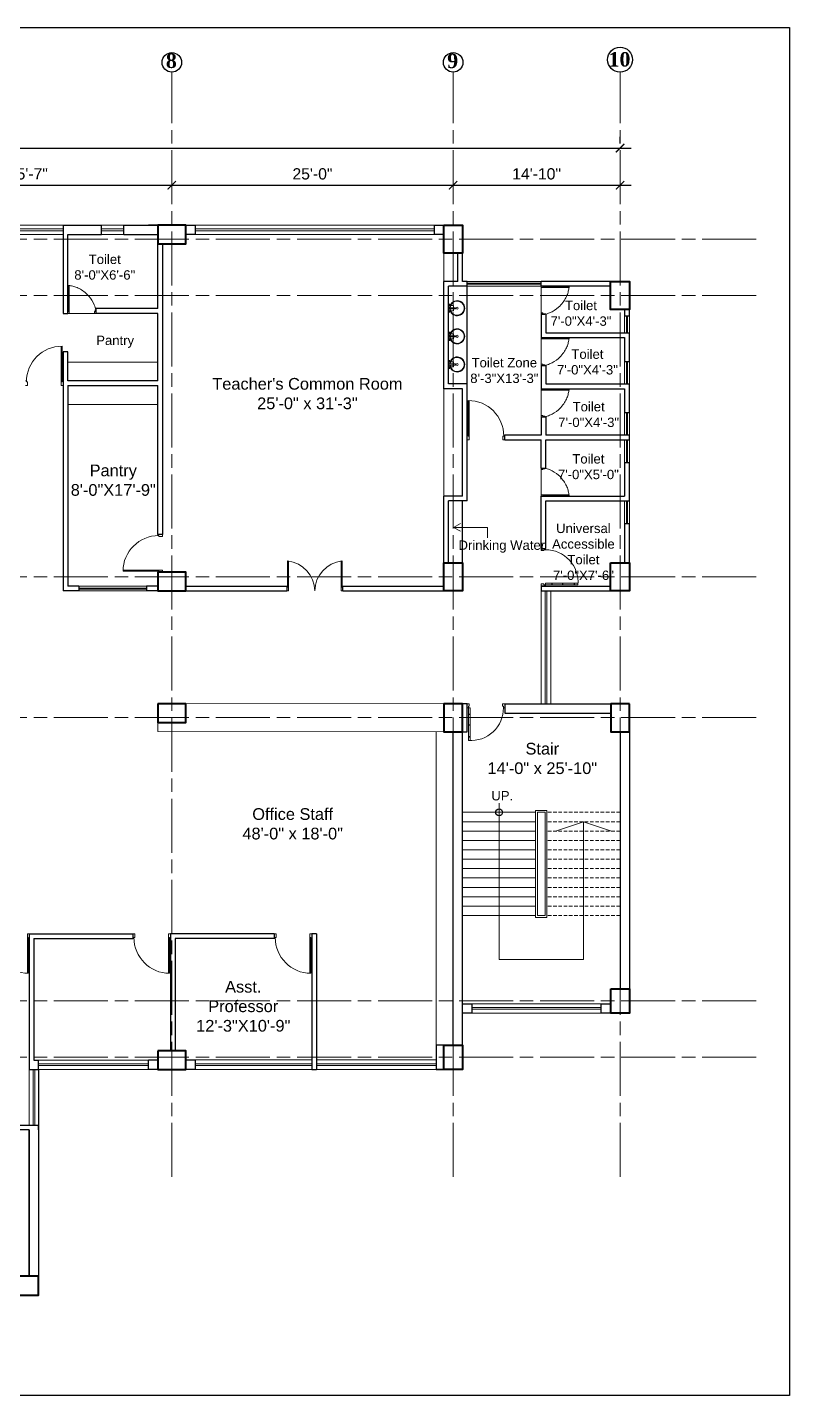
# Model space of a CAD drawing. Header units: inches. Extents: x -12 to 20935469, y -1604 to 24729220.
# Drawn here: x 20857387 to 20858200, y 24718738 to 24720196 of the extents above; entities that cross this region are included whole.
import ezdxf

# ---------------------------------------------------------------- set-up
doc = ezdxf.new("R2010")
doc.units = ezdxf.units.IN
doc.header["$LTSCALE"] = 0.03
doc.header["$MEASUREMENT"] = 0
doc.header["$PDMODE"] = 32
doc.header["$PDSIZE"] = 15
doc.linetypes.add('ACAD_ISO08W100', pattern=[36, 24, -3, 6, -3])
doc.linetypes.add('DASHED2', pattern=[0.375, 0.25, -0.125])
for name, color, linetype, lineweight in [('column', 1, 'Continuous', 40), ('Dim Line', 252, 'Continuous', 13), ('Door', 7, 'Continuous', 18), ('Gas', 21, 'Continuous', 5), ('Glass Line', 252, 'Continuous', 9), ('Grid Line', 252, 'Continuous', 18), ('Hatch', 253, 'Continuous', 15), ('Main Wall', 7, 'Continuous', 30), ('RAIL', 23, 'Continuous', 13), ('STAIR', 46, 'Continuous', 15), ('TOILET FIXTURE', 142, 'Continuous', 5), ('wind.', 150, 'Continuous', 20)]:
    doc.layers.add(name, color=color, linetype=linetype, lineweight=lineweight)
doc.layers.add('FUR', color=251, linetype='Continuous')
doc.layers.add('TEXT', color=7, linetype='Continuous')
doc.styles.add('2', font='swisscl.ttf')
doc.styles.add('RomanS', font='arial.ttf', dxfattribs={"height": 12})
doc.styles.get("Standard").update_dxf_attribs({"font": 'timesbd.ttf'})
doc.dimstyles.new('Aec_Arch_I', dxfattribs={"dimscale": 96, "dimtxt": 12, "dimasz": 0.09375, "dimexe": 0.125, "dimexo": 0.125, "dimgap": 0.0625, "dimtad": 1, "dimdec": 0, "dimzin": 3, "dimdsep": 46, "dimlunit": 4, "dimtxsty": 'RomanS', "dimblk1": 'ARCHTICK', "dimblk2": 'ARCHTICK', "dimsah": 1, "dimcen": 0.09375, "dimdle": 0.125, "dimadec": 0, "dimazin": 0, "dimtfac": 0.75, "dimtdec": 0, "dimtmove": 2, "dimatfit": 3, "dimldrblk": 'ARCHTICK', "dimfxl": 1, "dimfrac": 1, "dimtolj": 1, "dimtzin": 0, "dimarcsym": 0})

# ---------------------------------------------------------------- blocks, each defined once
blk = doc.blocks.new('_ArchTick')
at = {"color": 0, "linetype": 'ByBlock', "lineweight": 35, "const_width": 0.15}
blk.add_lwpolyline([(-0.5, -0.5), (0.5, 0.5)], dxfattribs=at)
blk = doc.blocks.new('*D23')
at = {"layer": 'Defpoints', "color": 0, "transparency": 16777216}
for p in [(20832166.8, 24724578.2), (20832473.8, 24724578.2), (20832473.8, 24724578.2)]:
    blk.add_point(p, dxfattribs=at)
at = {"layer": 'Dim Line', "color": 0, "lineweight": -2, "transparency": 16777216}
for p, q in [((20832154.8, 24724578.2), (20832485.8, 24724578.2)), ((20832166.8, 24724566.2), (20832166.8, 24724566.2)), ((20832473.8, 24724566.2), (20832473.8, 24724566.2))]:
    blk.add_line(p, q, dxfattribs=at)
at = {"layer": 'Dim Line', "color": 0, "lineweight": -2, "transparency": 16777216, "xscale": 9, "yscale": 9, "zscale": 9, "rotation": 180}
blk.add_blockref('_ArchTick', (20832166.8, 24724578.2), dxfattribs=at)
at = {"layer": 'Dim Line', "color": 0, "lineweight": -2, "transparency": 16777216, "xscale": 9, "yscale": 9, "zscale": 9}
blk.add_blockref('_ArchTick', (20832473.8, 24724578.2), dxfattribs=at)
at = {"layer": 'Dim Line', "color": 0, "transparency": 16777216, "insert": (20832320.3, 24724590.3), "char_height": 12, "attachment_point": 5, "style": 'RomanS'}
blk.add_mtext('\\A1;25\'-7"', dxfattribs=at)
blk = doc.blocks.new('*D10')
at = {"layer": 'Defpoints', "color": 0, "transparency": 16777216}
for p in [(20832473.8, 24724578.2), (20832773.8, 24724578.2), (20832773.8, 24724578.2)]:
    blk.add_point(p, dxfattribs=at)
at = {"layer": 'Dim Line', "color": 0, "lineweight": -2, "transparency": 16777216}
blk.add_line((20832461.8, 24724578.2), (20832785.8, 24724578.2), dxfattribs=at)
at = {"layer": 'Dim Line', "color": 0, "lineweight": -2, "transparency": 16777216, "xscale": 9, "yscale": 9, "zscale": 9, "rotation": 180}
blk.add_blockref('_ArchTick', (20832473.8, 24724578.2), dxfattribs=at)
at = {"layer": 'Dim Line', "color": 0, "lineweight": -2, "transparency": 16777216, "xscale": 9, "yscale": 9, "zscale": 9}
blk.add_blockref('_ArchTick', (20832773.8, 24724578.2), dxfattribs=at)
at = {"layer": 'Dim Line', "color": 0, "transparency": 16777216, "insert": (20832623.8, 24724590.3), "char_height": 12, "attachment_point": 5, "style": 'RomanS'}
blk.add_mtext('\\A1;25\'-0"', dxfattribs=at)
blk = doc.blocks.new('*D11')
at = {"layer": 'Defpoints', "color": 0, "transparency": 16777216}
for p in [(20832773.8, 24724578.2), (20832951.8, 24724578.2), (20832951.8, 24724578.2)]:
    blk.add_point(p, dxfattribs=at)
at = {"layer": 'Dim Line', "color": 0, "lineweight": -2, "transparency": 16777216}
for p, q in [((20832761.8, 24724578.2), (20832963.8, 24724578.2)), ((20832951.8, 24724566.2), (20832951.8, 24724566.2))]:
    blk.add_line(p, q, dxfattribs=at)
at = {"layer": 'Dim Line', "color": 0, "lineweight": -2, "transparency": 16777216, "xscale": 9, "yscale": 9, "zscale": 9, "rotation": 180}
blk.add_blockref('_ArchTick', (20832773.8, 24724578.2), dxfattribs=at)
at = {"layer": 'Dim Line', "color": 0, "lineweight": -2, "transparency": 16777216, "xscale": 9, "yscale": 9, "zscale": 9}
blk.add_blockref('_ArchTick', (20832951.8, 24724578.2), dxfattribs=at)
at = {"layer": 'Dim Line', "color": 0, "transparency": 16777216, "insert": (20832862.8, 24724590.3), "char_height": 12, "attachment_point": 5, "style": 'RomanS'}
blk.add_mtext('\\A1;14\'-10"', dxfattribs=at)
blk = doc.blocks.new('*D13')
at = {"layer": 'Defpoints', "color": 0, "transparency": 16777216}
for p in [(20830948.3, 24724610.7), (20832951.8, 24724617.8), (20832951.8, 24724610.7)]:
    blk.add_point(p, dxfattribs=at)
at = {"layer": 'Dim Line', "color": 0, "lineweight": -2, "transparency": 16777216}
for p, q in [((20830948.3, 24724622.7), (20830948.3, 24724629.8)), ((20832951.8, 24724622.7), (20832951.8, 24724629.8)), ((20830936.3, 24724617.8), (20832963.8, 24724617.8))]:
    blk.add_line(p, q, dxfattribs=at)
at = {"layer": 'Dim Line', "color": 0, "lineweight": -2, "transparency": 16777216, "xscale": 9, "yscale": 9, "zscale": 9, "rotation": 180}
blk.add_blockref('_ArchTick', (20830948.3, 24724617.8), dxfattribs=at)
at = {"layer": 'Dim Line', "color": 0, "lineweight": -2, "transparency": 16777216, "xscale": 9, "yscale": 9, "zscale": 9}
blk.add_blockref('_ArchTick', (20832951.8, 24724617.8), dxfattribs=at)
at = {"layer": 'Dim Line', "color": 0, "transparency": 16777216, "insert": (20831950, 24724629.9), "char_height": 12, "attachment_point": 5, "style": 'RomanS'}
blk.add_mtext('\\A1;166\'-11"', dxfattribs=at)
blk = doc.blocks.new('Door_45')
at = {"layer": 'Door'}
for p, q in [((1.5, 5), (1.5, 44)), ((1.5, 40), (2.2, 40)), ((2.2, 40), (2.2, 39.5)), ((2.2, 39.5), (2.7, 39.5)), ((2.7, 39.5), (2.7, 40)), ((2.7, 40), (3.5, 40)), ((3.5, 44), (3.5, 5)), ((1.5, 25.8), (2.2, 25.8)), ((2.2, 25.8), (2.2, 25.3)), ((2.2, 25.3), (2.7, 25.3)), ((2.7, 25.8), (3.5, 25.8)), ((2.7, 25.3), (2.7, 25.8)), ((0, 0), (0, 5)), ((0, 5), (1.5, 5)), ((1.5, 12.6), (2.2, 12.6)), ((3.5, 5), (1.5, 5)), ((1.5, 5), (1.5, 3)), ((1.5, 3), (2.5, 3)), ((2.2, 12.6), (2.2, 13.1)), ((2.2, 13.1), (2.7, 13.1)), ((2.5, 3), (2.5, 0)), ((2.7, 13.1), (2.7, 12.6)), ((2.7, 12.6), (3.5, 12.6)), ((42.5, 3), (42.5, 0)), ((43.5, 3), (42.5, 3)), ((45, 5), (43.5, 5)), ((43.5, 5), (43.5, 3)), ((45, 0), (45, 5)), ((2.5, 0), (0, 0)), ((42.5, 0), (45, 0))]:
    blk.add_line(p, q, dxfattribs=at)
blk.add_arc((4.7, 5.3), 38.8, 359.6233, 94.6685, dxfattribs=at)
blk = doc.blocks.new('sssss-flat-876')
at = {"layer": 'Door', "linetype": 'Continuous', "ltscale": 3}
blk.add_line((3666.5, 84027.2), (3666.5, 84055.7), dxfattribs=at)
at = {"layer": 'Door', "linetype": 'Continuous', "ltscale": 3, "extrusion": (-7.21527e-09, -3.35624e-18, 1), "elevation": 0}
for points in [[(3666.5, 84057.2), (3666.5, 84055.7), (3668.4, 84055.7), (3668.4, 84056.5), (3670.2, 84056.5), (3670.2, 84057.2)], [(3668.4, 84055.7), (3696.2, 84055.7), (3696.2, 84056.5), (3668.4, 84056.5)]]:
    blk.add_lwpolyline(points, close=True, dxfattribs=at)
at = {"layer": 'Door', "linetype": 'Continuous', "ltscale": 3, "flags": 128}
blk.add_lwpolyline([(3670.2, 84027.2, 0.04096), (3675.5, 84028.9, 0.082496), (3684.9, 84034.8, 0.052187), (3689.7, 84040, 0.043988), (3692.9, 84045, 0.036571), (3694.8, 84049.6, 0.034751), (3695.9, 84054.2, 0.011435), (3696.2, 84055.7)], format="xyb", dxfattribs=at)
at = {"layer": 'Door', "linetype": 'Continuous', "ltscale": 3}
blk.add_lwpolyline([(3666.5, 84027.2), (3666.5, 84028.7), (3668.4, 84028.7), (3668.4, 84027.9), (3670.2, 84027.9), (3670.2, 84027.2)], close=True, dxfattribs=at)
blk = doc.blocks.new('$D40')
at = {"layer": 'Door'}
for p, q in [((1, 4), (1, 42)), ((2, 0), (2, 42)), ((1, 5), (0, 5)), ((2, 0), (0, 0)), ((2, 4), (1, 4)), ((39, 4), (38, 4)), ((38, 4), (38, 0)), ((40, 0), (38, 0)), ((40, 5), (39, 5)), ((39, 5), (39, 4))]:
    blk.add_line(p, q, dxfattribs=at)
blk.add_arc((1, 4), 38, 0, 90, dxfattribs=at)
blk = doc.blocks.new('7-flat-72')
at = {"layer": 'Glass Line', "color": 8, "ltscale": 20}
for p, q in [((-64478.7, 376960.5), (-64480.3, 376960.5)), ((-64480.3, 376959.5), (-64480.3, 376960.5)), ((-64480.3, 376959.5), (-64480.3, 376960.5)), ((-64478.7, 376959.5), (-64480.3, 376959.5)), ((-64480.3, 376959.1), (-64480.3, 376959.4)), ((-64478.7, 376959.4), (-64480.3, 376959.4)), ((-64478.7, 376959.1), (-64480.3, 376959.1)), ((-64480.2, 376959.4), (-64480.2, 376959.5)), ((-64480.1, 376959.5), (-64480.1, 376960.5)), ((-64479.9, 376959.5), (-64479.9, 376960.5)), ((-64479.5, 376959.5), (-64479.5, 376960.5)), ((-64479.1, 376959.5), (-64479.1, 376960.5)), ((-64478.9, 376959.5), (-64478.9, 376960.5)), ((-64478.9, 376959.4), (-64478.9, 376959.5)), ((-64478.8, 376959.5), (-64478.8, 376960.5)), ((-64478.7, 376959.5), (-64478.7, 376960.5)), ((-64478.7, 376959.1), (-64478.7, 376959.4)), ((-64475.1, 376959.4), (-64476.9, 376959.4)), ((-64476.9, 376959.1), (-64476.9, 376959.4)), ((-64475.1, 376959.1), (-64476.9, 376959.1)), ((-64476.6, 376959.4), (-64476.6, 376966.6)), ((-64475.5, 376966.6), (-64476.6, 376966.6)), ((-64475.5, 376959.4), (-64475.5, 376966.6)), ((-64475.1, 376959.1), (-64475.1, 376959.4)), ((-64473.3, 376960.5), (-64471.7, 376960.5)), ((-64473.3, 376959.5), (-64473.3, 376960.5)), ((-64473.3, 376959.5), (-64473.3, 376960.5)), ((-64473.3, 376959.5), (-64471.7, 376959.5)), ((-64473.3, 376959.1), (-64473.3, 376959.4)), ((-64473.3, 376959.4), (-64471.7, 376959.4)), ((-64473.3, 376959.1), (-64471.7, 376959.1)), ((-64473.1, 376959.5), (-64473.1, 376960.5)), ((-64473.1, 376959.4), (-64473.1, 376959.5)), ((-64472.9, 376959.5), (-64472.9, 376960.5)), ((-64472.5, 376959.5), (-64472.5, 376960.5)), ((-64472.1, 376959.5), (-64472.1, 376960.5)), ((-64471.9, 376959.5), (-64471.9, 376960.5)), ((-64471.9, 376959.4), (-64471.9, 376959.5)), ((-64471.8, 376959.5), (-64471.8, 376960.5)), ((-64471.7, 376959.5), (-64471.7, 376960.5)), ((-64471.7, 376959.1), (-64471.7, 376959.4))]:
    blk.add_line(p, q, dxfattribs=at)
blk.add_circle((-64476, 376968.4, 0), 1.08, dxfattribs=at)
for radius, start, end in [(8.1, 273.8334, 266.1883), (7.55, 274.115, 265.9068)]:
    blk.add_arc((-64476, 376968.4, 0), radius, start, end, dxfattribs=at)
blk = doc.blocks.new('SFSFSFS-flat-72')
at = {"layer": 'TOILET FIXTURE', "ltscale": 0.2}
blk.add_lwpolyline([(-3918.5, -3608.1), (-3918.5, -3602.7), (-3923.9, -3602.7), (-3923.9, -3608.1)], close=True, dxfattribs=at)
at = {"layer": 'TOILET FIXTURE', "ltscale": 20}
blk.add_blockref('7-flat-72', (60554.8, -380567.2), dxfattribs=at)
blk = doc.blocks.new('A$C36295410')
at = {"layer": 'Door'}
for p, q in [((1, 4), (1, 32)), ((2, 0), (2, 32)), ((58, 0), (58, 32)), ((59, 4), (59, 32)), ((1, 5), (0, 5)), ((2, 4), (1, 4)), ((58, 4), (59, 4)), ((59, 5), (60, 5)), ((2, 0), (0, 0)), ((58, 0), (60, 0))]:
    blk.add_line(p, q, dxfattribs=at)
for centre, start, end in [((-2.5, -0.3), 0.5906, 83.7783), ((62.5, -0.3), 96.2217, 179.4094)]:
    blk.add_arc(centre, 32.5, start, end, dxfattribs=at)
blk = doc.blocks.new('fff')
at = {"layer": 'Grid Line', "color": 252, "linetype": 'ACAD_ISO08W100', "lineweight": 9, "ltscale": 80, "true_color": 0x939598}
for p, q in [((20832473.8, 24723521.1), (20832473.8, 24724698.8)), ((20832773.8, 24723521.1), (20832773.8, 24724698.8)), ((20832951.8, 24723521.1), (20832951.8, 24724698.8)), ((20833096.9, 24724520.6), (20830726.1, 24724520.6)), ((20833096.9, 24724460.6), (20830726.1, 24724460.6)), ((20833096.9, 24724160.7), (20830726.1, 24724160.7)), ((20833096.9, 24724010.7), (20830726.1, 24724010.7)), ((20833096.9, 24723708.7), (20830726.1, 24723708.7)), ((20833096.9, 24723648.8), (20830726.1, 24723648.8))]:
    blk.add_line(p, q, dxfattribs=at)
at = {"layer": 'Dim Line'}
for base, p1, p2, picture, middle in [((20832951.7523, 24724617.8128), (20830948.3088, 24724610.7482), (20832951.7523, 24724610.7482), '*D13', (20831950.0306, 24724629.9397)), ((20832473.8, 24724578.2), (20832166.8, 24724578.2), (20832473.8, 24724578.2), '*D23', (20832320.3, 24724590.3)), ((20832773.8, 24724578.2), (20832473.8, 24724578.2), (20832773.8, 24724578.2), '*D10', (20832623.8, 24724590.3)), ((20832951.8, 24724578.2), (20832773.8, 24724578.2), (20832951.8, 24724578.2), '*D11', (20832862.8, 24724590.3))]:
    dim = blk.add_linear_dim(base=base, p1=p1, p2=p2, dimstyle='Aec_Arch_I', dxfattribs=at)
    dim.commit()
    dim.dimension.update_dxf_attribs({"geometry": picture, "text_midpoint": middle})

msp = doc.modelspace()

# ---------------------------------------------------------------- linework, layer by layer
for p, q in [((20857856.5, 24719816.2), (20857856.5, 24719920.5)), ((20858029.4, 24719925.5), (20858029.4, 24719925.5)), ((20857851.5, 24719625.6), (20857851.5, 24719691.6)), ((20857940.5, 24719600.8), (20857935.5, 24719600.8))]:
    msp.add_line(p, q)
msp.add_lwpolyline([(20857399.5, 24719085.4), (20857399.5, 24718845), (20856714, 24718845), (20856714, 24719085.4)])
msp.add_circle((20857890.5, 24719359.6), 3.61)
at = {"layer": 'column', "lineweight": 40, "ltscale": 20}
for points in [[(20857526.5, 24719985.5), (20857526.5, 24719965.5), (20857556.5, 24719965.5), (20857556.5, 24719985.5)], [(20857831.5, 24719985.5), (20857851.5, 24719985.5), (20857851.5, 24719955.5), (20857831.5, 24719955.5)], [(20858009.4, 24719925.5), (20858029.4, 24719925.5), (20858029.4, 24719895.5), (20858009.4, 24719895.5)], [(20857831.5, 24719625.6), (20857851.5, 24719625.6), (20857851.5, 24719595.6), (20857831.5, 24719595.6)], [(20858009.4, 24719625.6), (20858029.4, 24719625.6), (20858029.4, 24719595.6), (20858009.4, 24719595.6)], [(20857526.5, 24719615.6), (20857526.5, 24719595.6), (20857556.5, 24719595.6), (20857556.5, 24719615.6)], [(20857526.5, 24719475.4), (20857526.5, 24719455.4), (20857556.5, 24719455.4), (20857556.5, 24719475.4)], [(20857851.5, 24719475.4), (20857831.5, 24719475.4), (20857831.5, 24719445.4), (20857851.5, 24719445.4)], [(20858029.5, 24719475.4), (20858009.5, 24719475.4), (20858009.5, 24719445.4), (20858029.5, 24719445.4)], [(20858009.5, 24719171.4), (20858029.5, 24719171.4), (20858029.5, 24719145.4), (20858009.5, 24719145.4)], [(20857526.5, 24719105.4), (20857526.5, 24719085.4), (20857556.5, 24719085.4), (20857556.5, 24719105.4)], [(20857831.5, 24719111.4), (20857851.5, 24719111.4), (20857851.5, 24719085.4), (20857831.5, 24719085.4)], [(20857369.5, 24718865), (20857369.5, 24718845), (20857399.5, 24718845), (20857399.5, 24718865)]]:
    msp.add_lwpolyline(points, close=True, dxfattribs=at)
at = {"layer": 'Defpoints'}
msp.add_lwpolyline([(20855761.5, 24720196.3), (20858200.3, 24720196.3), (20858200.3, 24718737.8), (20855761.5, 24718737.8)], close=True, dxfattribs=at)
at = {"layer": 'Gas', "color": 0, "lineweight": 5}
for points in [[(20857929.5, 24719361.6), (20857941.5, 24719361.6), (20857941.5, 24719247.6), (20857929.5, 24719247.6)], [(20857931.5, 24719359.6), (20857939.5, 24719359.6), (20857939.5, 24719249.6), (20857931.5, 24719249.6)]]:
    msp.add_lwpolyline(points, close=True, dxfattribs=at)
at = {"layer": 'Hatch'}
msp.add_line((20857831.5, 24719925.5), (20857831.5, 24719955.4), dxfattribs=at)
at = {"layer": 'Hatch', "lineweight": 5}
for p, q in [((20857526.5, 24719839.5), (20857430.5, 24719839.5)), ((20857831.5, 24719696.6), (20857831.5, 24719811.2)), ((20857430.5, 24719794.5), (20857526.5, 24719794.5)), ((20857823.5, 24719111.4), (20857823.5, 24719445.4))]:
    msp.add_line(p, q, dxfattribs=at)
msp.add_lwpolyline([(20857526.5, 24719475.6), (20857831.5, 24719475.4), (20857831.5, 24719445.4), (20857526.5, 24719445.6)], close=True, dxfattribs=at)
at = {"layer": 'Main Wall', "lineweight": 30}
for p, q in [((20857425.5, 24719985.5), (20857425.5, 24719891.5)), ((20857430.5, 24719891.5), (20857430.5, 24719975.5)), ((20857430.5, 24719975.5), (20857466.5, 24719975.5)), ((20857466.5, 24719975.5), (20857466.5, 24719985.5)), ((20857490.5, 24719975.5), (20857490.5, 24719985.5)), ((20857490.5, 24719975.5), (20857526.5, 24719975.5)), ((20857526.5, 24719985.5), (20857516.5, 24719985.5)), ((20857516.5, 24719975.5), (20857526.5, 24719975.5)), ((20857821.5, 24719985.5), (20857831.5, 24719985.5)), ((20857821.5, 24719975.5), (20857821.5, 24719985.5)), ((20857831.5, 24719975.5), (20857821.5, 24719975.5)), ((20857526.5, 24719896.5), (20857526.5, 24719965.5)), ((20857531.5, 24719965.5), (20857531.5, 24719655.6)), ((20857846.5, 24719925.5), (20857846.5, 24719955.5)), ((20857851.5, 24719925.5), (20857851.5, 24719955.5)), ((20857831.5, 24719811.2), (20857831.5, 24719925.5)), ((20857846.5, 24719925.5), (20857831.5, 24719925.5)), ((20857836.5, 24719816.2), (20857836.5, 24719920.5)), ((20857856.5, 24719920.5), (20857836.5, 24719920.5)), ((20857856.5, 24719925.5), (20857851.5, 24719925.5)), ((20857856.5, 24719920.5), (20857856.5, 24719925.5)), ((20858009.4, 24719925.5), (20857935.5, 24719925.5)), ((20857935.5, 24719920.5), (20857935.5, 24719925.5)), ((20858009.4, 24719920.5), (20857935.5, 24719920.5)), ((20857425.5, 24719891.5), (20857430.5, 24719891.5)), ((20857460.5, 24719896.5), (20857460.5, 24719891.5)), ((20857526.5, 24719896.5), (20857460.5, 24719896.5)), ((20857526.5, 24719891.5), (20857460.5, 24719891.5)), ((20857526.5, 24719819.5), (20857526.5, 24719891.5)), ((20857940.5, 24719890.5), (20857935.5, 24719890.5)), ((20857940.5, 24719890.5), (20857940.5, 24719870.8)), ((20858029.4, 24719888.8), (20858029.4, 24719895.5)), ((20857940.5, 24719870.8), (20858029.4, 24719870.8)), ((20858029.4, 24719840.2), (20858029.4, 24719870.8)), ((20857935.5, 24719865.8), (20858024.4, 24719865.8)), ((20857430.5, 24719850.5), (20857425.5, 24719850.5)), ((20857425.5, 24719850.5), (20857425.5, 24719595.6)), ((20857430.5, 24719819.5), (20857430.5, 24719850.5)), ((20857935.5, 24719835.8), (20857940.5, 24719835.8)), ((20857940.5, 24719835.8), (20857940.5, 24719816.2)), ((20857526.5, 24719819.5), (20857430.5, 24719819.5)), ((20857430.5, 24719814.5), (20857526.5, 24719814.5)), ((20857430.5, 24719814.5), (20857430.5, 24719600.6)), ((20857526.5, 24719655.6), (20857526.5, 24719814.5)), ((20857856.5, 24719816.2), (20857836.5, 24719816.2)), ((20857856.5, 24719761.6), (20857856.5, 24719816.2)), ((20857940.5, 24719816.2), (20858029.4, 24719816.2)), ((20858029.4, 24719785.6), (20858029.4, 24719816.2)), ((20857851.5, 24719811.2), (20857831.5, 24719811.2)), ((20857851.5, 24719696.6), (20857851.5, 24719811.2)), ((20857935.5, 24719811.2), (20858024.4, 24719811.2)), ((20858024.4, 24719811.2), (20858024.4, 24719785.6)), ((20858029.4, 24719785.6), (20858024.4, 24719785.6)), ((20857935.5, 24719781.2), (20857940.5, 24719781.2)), ((20857856.5, 24719691.6), (20857856.5, 24719761.6)), ((20857896.5, 24719756.6), (20857896.5, 24719761.6)), ((20857896.5, 24719756.6), (20857935.5, 24719756.6)), ((20857935.5, 24719726.6), (20857935.5, 24719756.6)), ((20858029.4, 24719761.6), (20857940.5, 24719761.6)), ((20857940.5, 24719756.6), (20858029.4, 24719756.6)), ((20857940.5, 24719726.6), (20857940.5, 24719756.6)), ((20858029.4, 24719756.6), (20858029.4, 24719761.6)), ((20857935.5, 24719726.6), (20857940.5, 24719726.6)), ((20858024.4, 24719732.6), (20858029.4, 24719732.6)), ((20858024.4, 24719732.6), (20858024.4, 24719696.6)), ((20858029.4, 24719691.6), (20858029.4, 24719732.6)), ((20857831.5, 24719625.6), (20857831.5, 24719696.6)), ((20857851.5, 24719696.6), (20857831.5, 24719696.6)), ((20857935.5, 24719640.8), (20857935.5, 24719696.6)), ((20857935.5, 24719696.6), (20858024.4, 24719696.6)), ((20857836.5, 24719625.6), (20857836.5, 24719691.6)), ((20857856.5, 24719691.6), (20857836.5, 24719691.6)), ((20857940.5, 24719640.8), (20857940.5, 24719691.6)), ((20857940.5, 24719691.6), (20858029.4, 24719691.6)), ((20858024.4, 24719667.6), (20858024.4, 24719625.6)), ((20858024.4, 24719667.6), (20858029.4, 24719667.6)), ((20858029.4, 24719625.6), (20858029.4, 24719667.6)), ((20857531.5, 24719655.6), (20857526.5, 24719655.6)), ((20857935.5, 24719640.8), (20857940.5, 24719640.8)), ((20857442.5, 24719595.6), (20857425.5, 24719595.6)), ((20857442.5, 24719600.6), (20857430.5, 24719600.6)), ((20857442.5, 24719600.6), (20857442.5, 24719595.6)), ((20857526.5, 24719600.6), (20857514.5, 24719600.6)), ((20857514.5, 24719600.6), (20857514.5, 24719595.6)), ((20857526.5, 24719595.6), (20857514.5, 24719595.6)), ((20857556.5, 24719600.6), (20857664, 24719600.6)), ((20857556.5, 24719595.6), (20857664, 24719595.6)), ((20857664, 24719600.6), (20857664, 24719595.6)), ((20857724, 24719600.6), (20857831.5, 24719600.6)), ((20857724, 24719595.6), (20857724, 24719600.6)), ((20857724, 24719595.6), (20857831.5, 24719595.6)), ((20857935.5, 24719600.8), (20858009.4, 24719600.8)), ((20857935.5, 24719600.8), (20857935.5, 24719595.7)), ((20857935.5, 24719595.7), (20858009.4, 24719595.7)), ((20857856.5, 24719475.4), (20857851.5, 24719475.4)), ((20857856.5, 24719445.4), (20857856.5, 24719475.4)), ((20857896.5, 24719475.4), (20858009.5, 24719475.4)), ((20857896.5, 24719475.4), (20857896.5, 24719465.4)), ((20857896.5, 24719465.4), (20858009.5, 24719465.4)), ((20857841.5, 24719111.4), (20857841.5, 24719445.4)), ((20857851.5, 24719111.4), (20857851.5, 24719445.4)), ((20857851.5, 24719445.4), (20857856.5, 24719445.4)), ((20858019.5, 24719445.4), (20858019.5, 24719171.4)), ((20858029.5, 24719445.4), (20858029.5, 24719171.4)), ((20857389.5, 24719230), (20857389.5, 24719085.4)), ((20857389.5, 24719230), (20857500.1, 24719230)), ((20857500.1, 24719230), (20857500.1, 24719225)), ((20857650.8, 24719230), (20857540.1, 24719230)), ((20857540.1, 24719230), (20857540.1, 24719105.4)), ((20857650.8, 24719230), (20857650.8, 24719225)), ((20857695.8, 24719230), (20857690.8, 24719230)), ((20857690.8, 24719230), (20857690.8, 24719085.4)), ((20857695.8, 24719230), (20857695.8, 24719085.4)), ((20857394.5, 24719225), (20857394.5, 24719095.4)), ((20857394.5, 24719225), (20857500.1, 24719225)), ((20857650.8, 24719225), (20857545.1, 24719225)), ((20857545.1, 24719225), (20857545.1, 24719105.4)), ((20857861.5, 24719155.6), (20857861.5, 24719145.6)), ((20857389.5, 24719085.4), (20857399.5, 24719085.4)), ((20857394.5, 24719095.4), (20857399.5, 24719095.4)), ((20857399.5, 24719085.4), (20857399.5, 24719095.4)), ((20857690.8, 24719085.4), (20857695.8, 24719085.4)), ((20857831.5, 24719085.4), (20857823.5, 24719085.4)), ((20857265.3, 24719026), (20857399.5, 24719026.1)), ((20857399.5, 24719021.1), (20857399.5, 24719026.1)), ((20857389.5, 24719021.1), (20857260.3, 24719021)), ((20857389.5, 24719021.1), (20857389.5, 24718865)), ((20857389.5, 24718865), (20857389.5, 24719021.1)), ((20857399.5, 24719021.1), (20857399.5, 24718865))]:
    msp.add_line(p, q, dxfattribs=at)
for points in [[(20857425.5, 24719985.5), (20857466.5, 24719985.5)], [(20857490.5, 24719985.5), (20857526.5, 24719985.5)], [(20857556.5, 24719985.5), (20857566.5, 24719985.5), (20857566.5, 24719975.5), (20857556.5, 24719975.5)], [(20857935.5, 24719890.5), (20857935.5, 24719865.8)], [(20858024.4, 24719895.5), (20858024.4, 24719888.8)], [(20858024.4, 24719888.8), (20858029.4, 24719888.8)], [(20858024.4, 24719865.8), (20858024.4, 24719840.2)], [(20857935.5, 24719835.8), (20857935.5, 24719811.2)], [(20858024.4, 24719840.2), (20858029.4, 24719840.2)], [(20857935.5, 24719781.2), (20857935.5, 24719761.6)], [(20857940.5, 24719781.2), (20857940.5, 24719761.6)], [(20857935.5, 24719761.6), (20857896.5, 24719761.6)], [(20857861.5, 24719145.6), (20857851.5, 24719145.6), (20857851.5, 24719155.6), (20857861.5, 24719155.6)], [(20858009.4, 24719145.6), (20857999.4, 24719145.6), (20857999.4, 24719155.6), (20858009.4, 24719155.6)], [(20857526.5, 24719085.6), (20857516.5, 24719085.6), (20857516.5, 24719095.6), (20857526.5, 24719095.6)], [(20857556.5, 24719095.6), (20857566.5, 24719095.6), (20857566.5, 24719085.6), (20857556.5, 24719085.6)]]:
    msp.add_lwpolyline(points, dxfattribs=at)
msp.add_lwpolyline([(20857831.5, 24719111.4), (20857823.5, 24719111.4), (20857823.5, 24719085.4), (20857831.5, 24719085.4)], close=True, dxfattribs=at)
at = {"layer": 'RAIL', "lineweight": 9}
for p, q in [((20857890.5, 24719369.3), (20857890.5, 24719202.6)), ((20857950.5, 24719339.6), (20857980.5, 24719349.6)), ((20857980.5, 24719202.6), (20857980.5, 24719349.6)), ((20857980.5, 24719349.6), (20858010.5, 24719339.6)), ((20857851.5, 24719339.6), (20857929.5, 24719339.6)), ((20857890.5, 24719202.6), (20857980.5, 24719202.6))]:
    msp.add_line(p, q, dxfattribs=at)
at = {"layer": 'STAIR', "color": 253, "lineweight": 5}
for p, q in [((20857841.9, 24719663.3), (20857849.2, 24719667.3)), ((20857841.9, 24719663.3), (20857878.1, 24719663.3)), ((20857841.9, 24719663.3), (20857849.2, 24719659.3)), ((20857878.1, 24719663.3), (20857878.1, 24719652.1))]:
    msp.add_line(p, q, dxfattribs=at)
at = {"layer": 'STAIR', "color": 32, "lineweight": 5}
for p, q in [((20857929.5, 24719359.6), (20857851.5, 24719359.6)), ((20857929.5, 24719349.6), (20857851.5, 24719349.6)), ((20857911.5, 24719339.6), (20857851.5, 24719339.6)), ((20857929.5, 24719329.6), (20857851.5, 24719329.6)), ((20857929.5, 24719319.6), (20857851.5, 24719319.6)), ((20857929.5, 24719309.6), (20857851.5, 24719309.6)), ((20857929.5, 24719299.6), (20857851.5, 24719299.6)), ((20857929.5, 24719289.6), (20857851.5, 24719289.6)), ((20857929.5, 24719279.6), (20857851.5, 24719279.6)), ((20857929.5, 24719269.6), (20857851.5, 24719269.6)), ((20857929.5, 24719259.6), (20857851.5, 24719259.6)), ((20857929.5, 24719249.6), (20857851.5, 24719249.6))]:
    msp.add_line(p, q, dxfattribs=at)
at = {"layer": 'STAIR', "color": 32, "linetype": 'DASHED2', "lineweight": 5, "ltscale": 500}
for p, q in [((20858019.4, 24719359.6), (20857941.5, 24719359.6)), ((20858019.4, 24719349.6), (20857941.5, 24719349.6)), ((20858019.4, 24719339.6), (20857941.5, 24719339.6)), ((20858019.4, 24719329.6), (20857941.5, 24719329.6)), ((20858019.4, 24719319.6), (20857941.5, 24719319.6)), ((20858019.4, 24719309.6), (20857941.5, 24719309.6)), ((20858019.4, 24719299.6), (20857941.5, 24719299.6)), ((20858019.4, 24719289.6), (20857941.5, 24719289.6)), ((20858019.4, 24719279.6), (20857941.5, 24719279.6)), ((20858019.4, 24719269.6), (20857941.5, 24719269.6)), ((20858019.4, 24719259.6), (20857941.5, 24719259.6)), ((20858019.4, 24719249.6), (20857941.5, 24719249.6))]:
    msp.add_line(p, q, dxfattribs=at)
at = {"layer": 'TEXT'}
for centre, radius in [((20857541.5, 24720159), 10.4), ((20857841.5, 24720159), 10.4), ((20858019.5, 24720161.9), 13.3)]:
    msp.add_circle(centre, radius, dxfattribs=at)
at = {"layer": 'wind.', "lineweight": 5}
for p, q in [((20857425.5, 24719985.5), (20857241.5, 24719985.5)), ((20857425.5, 24719975.5), (20857241.5, 24719975.5)), ((20857466.5, 24719985.5), (20857490.5, 24719985.5)), ((20857466.5, 24719981.5), (20857490.5, 24719981.5)), ((20857466.5, 24719979.5), (20857490.5, 24719979.5)), ((20857466.5, 24719975.5), (20857490.5, 24719975.5)), ((20857566.5, 24719985.5), (20857821.5, 24719985.5)), ((20857566.5, 24719975.5), (20857821.5, 24719975.5)), ((20858024.4, 24719816.2), (20858024.4, 24719840.2)), ((20858026.4, 24719816.2), (20858026.4, 24719840.2)), ((20858027.4, 24719816.2), (20858027.4, 24719840.2)), ((20858029.4, 24719816.2), (20858029.4, 24719840.2)), ((20858024.4, 24719761.6), (20858024.4, 24719785.6)), ((20858026.4, 24719761.6), (20858026.4, 24719785.6)), ((20858027.4, 24719761.6), (20858027.4, 24719785.6)), ((20858029.4, 24719761.6), (20858029.4, 24719785.6)), ((20858024.4, 24719732.6), (20858024.4, 24719756.6)), ((20858026.4, 24719732.6), (20858026.4, 24719756.6)), ((20858027.4, 24719732.6), (20858027.4, 24719756.6)), ((20858029.4, 24719732.6), (20858029.4, 24719756.6)), ((20858024.4, 24719667.6), (20858024.4, 24719691.6)), ((20858026.4, 24719667.6), (20858026.4, 24719691.6)), ((20858027.4, 24719667.6), (20858027.4, 24719691.6)), ((20858029.4, 24719667.6), (20858029.4, 24719691.6)), ((20857935.5, 24719475.6), (20857935.5, 24719595.7)), ((20857939.5, 24719475.6), (20857939.5, 24719595.7)), ((20857941.5, 24719475.6), (20857941.5, 24719595.7)), ((20857945.5, 24719475.6), (20857945.5, 24719595.7)), ((20857851.5, 24719151.6), (20857851.5, 24719151.6)), ((20857851.5, 24719149.6), (20857851.5, 24719149.6)), ((20857999.4, 24719155.6), (20857861.5, 24719155.6)), ((20857999.4, 24719151.6), (20857861.5, 24719151.6)), ((20857999.4, 24719149.6), (20857861.5, 24719149.6)), ((20857999.4, 24719145.6), (20857861.5, 24719145.6)), ((20857389.5, 24719085.4), (20857389.5, 24719026.1)), ((20857389.5, 24719085.4), (20857389.5, 24719026.1)), ((20857393.5, 24719085.4), (20857393.5, 24719026.1)), ((20857395.5, 24719085.4), (20857395.5, 24719026.1)), ((20857399.5, 24719095.4), (20857516.5, 24719095.4)), ((20857399.5, 24719091.6), (20857516.5, 24719091.6)), ((20857399.5, 24719089.6), (20857516.5, 24719089.6)), ((20857399.5, 24719085.4), (20857399.5, 24719026.1)), ((20857399.5, 24719085.4), (20857516.5, 24719085.4)), ((20857566.5, 24719095.6), (20857690.8, 24719095.6)), ((20857566.5, 24719091.6), (20857690.8, 24719091.6)), ((20857566.5, 24719091.6), (20857690.8, 24719091.6)), ((20857566.5, 24719089.6), (20857690.8, 24719089.6)), ((20857566.5, 24719089.6), (20857690.8, 24719089.6)), ((20857566.5, 24719085.6), (20857823.5, 24719085.6)), ((20857695.8, 24719095.6), (20857823.5, 24719095.6)), ((20857695.8, 24719091.6), (20857823.5, 24719091.6)), ((20857695.8, 24719091.6), (20857823.5, 24719091.6)), ((20857695.8, 24719089.6), (20857823.5, 24719089.6)), ((20857695.8, 24719089.6), (20857823.5, 24719089.6))]:
    msp.add_line(p, q, dxfattribs=at)
at = {"layer": 'wind.'}
for p, q in [((20857241.5, 24719981.5), (20857425.5, 24719981.5)), ((20857241.5, 24719979.5), (20857425.5, 24719979.5)), ((20857566.5, 24719981.5), (20857821.5, 24719981.5)), ((20857566.5, 24719979.5), (20857821.5, 24719979.5)), ((20857935.5, 24719925.5), (20857856.5, 24719925.5)), ((20857935.5, 24719923.5), (20857856.5, 24719923.5)), ((20857935.5, 24719922.5), (20857856.5, 24719922.5)), ((20857935.5, 24719920.5), (20857856.5, 24719920.5)), ((20858024.4, 24719870.8), (20858024.4, 24719888.8)), ((20858026.4, 24719870.8), (20858026.4, 24719888.8)), ((20858027.4, 24719870.8), (20858027.4, 24719888.8)), ((20858029.4, 24719870.8), (20858029.4, 24719888.8)), ((20857442.5, 24719600.6), (20857514.5, 24719600.6)), ((20857442.5, 24719598.6), (20857514.5, 24719598.6)), ((20857442.5, 24719597.6), (20857514.5, 24719597.6)), ((20857442.5, 24719595.6), (20857514.5, 24719595.6))]:
    msp.add_line(p, q, dxfattribs=at)

# ---------------------------------------------------------------- block references
at = {"layer": 'Door', "ltscale": 20}
for p in [(20854268.9, 24635863.2), (20854268.9, 24635808.6), (20854268.9, 24635754)]:
    msp.add_blockref('sssss-flat-876', p, dxfattribs=at)
at = {"layer": 'Door'}
msp.add_blockref('$D40', (20857856.5, 24719756.6), dxfattribs=at)
at = {"layer": 'Door', "ltscale": 20, "xscale": -1, "rotation": 180}
msp.add_blockref('sssss-flat-876', (20854268.9, 24803753.8), dxfattribs=at)
at = {"layer": 'Door'}
for p, rotation in [((20857531.5, 24719615.6), 89.99999999999997), ((20857389.5, 24719230), 180), ((20857540.1, 24719230), 180), ((20857690.8, 24719230), 180)]:
    msp.add_blockref('$D40', p, dxfattribs=dict(at, rotation=rotation))
at = {"layer": 'Door', "color": 250, "ltscale": 20, "xscale": -0.8888888888759539, "yscale": 0.8888888888759539, "zscale": 0.8888888888759539}
for p, rotation in [((20857935.5, 24719600.8), 270), ((20857856.5, 24719475.4), 180)]:
    msp.add_blockref('Door_45', p, dxfattribs=dict(at, rotation=rotation))
at = {"layer": 'FUR', "xscale": -1}
msp.add_blockref('A$C36295410', (20857724, 24719595.6), dxfattribs=at)
at = {"layer": 'Main Wall'}
msp.add_blockref('fff', (25067.7, -4550.2), dxfattribs=at)
at = {"layer": 'Main Wall', "rotation": 90.00000000000001}
msp.add_blockref('sssss-flat-876', (20941487.7, 24716225), dxfattribs=at)
at = {"layer": 'Main Wall', "xscale": -1}
msp.add_blockref('$D40', (20857425.5, 24719814.5), dxfattribs=at)
at = {"layer": 'TOILET FIXTURE', "ltscale": 20, "xscale": -1, "rotation": 270}
for p in [(20861444.6, 24723818.2), (20861444.6, 24723788.2), (20861444.6, 24723758.2)]:
    msp.add_blockref('SFSFSFS-flat-72', p, dxfattribs=at)

# ---------------------------------------------------------------- texts
at = {"layer": 'TEXT', "char_height": 15.44, "width": 227.458, "attachment_point": 8, "rotation": 0}
for s, insert in [('\\A1;8', (20857541, 24720152.8)), ('\\A1;9', (20857841, 24720152.7)), ('\\A1;10', (20858018.9, 24720154.3))]:
    msp.add_mtext(s, dxfattribs=dict(at, insert=insert))
at = {"layer": 'TEXT', "color": 30, "lineweight": 5, "ltscale": 20, "attachment_point": 2, "style": '2'}
for s, width, gutter_width, insert, char_height in [('{\\fArial|b0|i0|c0|p34;\\C0;Toilet \\P8\'-0"X6\'-6"}', 104.76, 0.5, (20857470, 24719954.1), 10), ('{\\fArial|b0|i0|c0|p34;\\C0;Toilet \\P7\'-0"X4\'-3"}', 104.76, 0.5, (20857977.8, 24719904.9), 10), ('{\\fArial|b0|i0|c0|p34;\\C0;Pantry}', 63.513, 0.5, (20857481.1, 24719867.7), 10), ('{\\fArial|b0|i0|c0|p34;\\C0;Toilet Zone\\P8\'-3"X13\'-3"}', 104.76, 0.5, (20857896.1, 24719843.9), 10), ('{\\fArial|b0|i0|c0|p34;\\C0;Toilet \\P7\'-0"X4\'-3"}', 104.76, 0.5, (20857984.7, 24719853), 10), ('\\pxqc;{\\fArial|b0|i0|c0|p34;\\C0;Teacher\'s Common Room\\P25\'-0" x 31\'-3"}', 213.725, 0.5, (20857686.1, 24719822.6), 12.476), ('{\\fArial|b0|i0|c0|p34;\\C0;Toilet \\P7\'-0"X4\'-3"}', 104.76, 0.5, (20857986, 24719797), 10), ('{\\fArial|b0|i0|c0|p34;\\C0;Toilet \\P7\'-0"X5\'-0"}', 104.76, 0.5, (20857985.7, 24719741.4), 10), ('{\\fArial|b0|i0|c0|p34;\\C0;Pantry\\P8\'-0"X17\'-9"}', 63.513, 0.5, (20857479.1, 24719730.3), 12.476), ('{\\fArial|b0|i0|c0|p34;\\C0;Universal Accessible Toilet\\P7\'-0"X7\'-6"}', 88.036, 0.35, (20857980.4, 24719667.3), 10), ('\\pxsm1;{\\fArial|b0|i0|c0|p34;\\C0;Drinking Water }', 88.563, 0.282, (20857893.4, 24719649.4), 10), ('\\pxsm1;{\\fArial|b0|i0|c0|p34;\\C0;Stair\\P14\'-0" x 25\'-10"  }', 194.969, 0.282, (20857936.6, 24719433.7), 12.476), ('{\\fArial|b0|i0|c0|p34;\\C0;UP.}', 104.76, 0.5, (20857893.9, 24719382.3), 10), ('\\pxqc;{\\fArial|b0|i0|c0|p34;\\C0;Office Staff\\P48\'-0" x 18\'-0" }', 140.654, 0.5, (20857670.4, 24719364), 12.476), ('\\pxqc;{\\fArial|b0|i0|c0|p34;\\C0;Asst.\\PProfessor\\P\\pq*;12\'-3"X10\'-9"\\P\\pqc;\\P }', 165.486, 0.5, (20857617.7, 24719179.9), 12.476)]:
    msp.add_mtext_dynamic_manual_height_columns(s, width=width, gutter_width=gutter_width, heights=[0], dxfattribs=dict(at, insert=insert, char_height=char_height))

doc.saveas('drawing.dxf')
